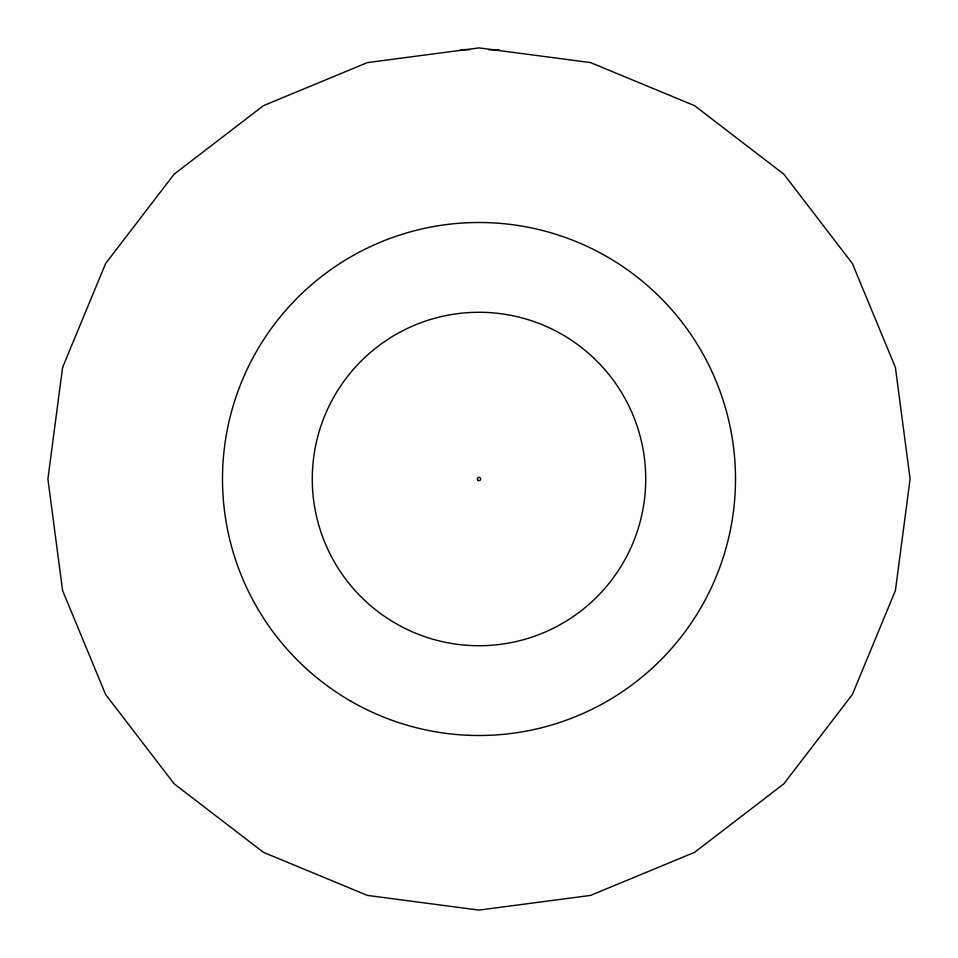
<?xml version="1.0" encoding="UTF-8"?>
<svg xmlns="http://www.w3.org/2000/svg" width="958" height="958" viewBox="0 0 958 958"><rect width="100%" height="100%" fill="white"/><g stroke="black" fill="none" stroke-linecap="round" stroke-linejoin="round"><path stroke-width="1.44" d="M460.678 49.684L469.516 49.684M488.676 49.684L498.998 49.684M62.593 367.429L47.9 479L62.593 590.571L105.655 694.55L174.164 783.836L263.45 852.345L367.429 895.407L479 910.1L590.571 895.407L694.55 852.345L783.836 783.836L852.345 694.55L895.407 590.571L910.1 479L895.407 367.429L852.345 263.45L783.836 174.164L694.55 105.655L590.571 62.593L479 47.9L367.429 62.593L263.45 105.655L174.164 174.164L105.655 263.45L62.593 367.429M350.748 701.136A256.505 256.505 0 0 0 735.505 479A256.505 256.505 0 0 0 350.748 256.864A256.505 256.505 0 0 0 350.748 701.136M395.642 623.395A166.728 166.728 0 0 0 645.728 479A166.728 166.728 0 0 0 395.642 334.605A166.728 166.728 0 0 0 395.642 623.395M478.162 480.449A1.665 1.665 0 0 0 480.665 479A1.665 1.665 0 0 0 478.162 477.551A1.665 1.665 0 0 0 478.162 480.449"/></g></svg>
